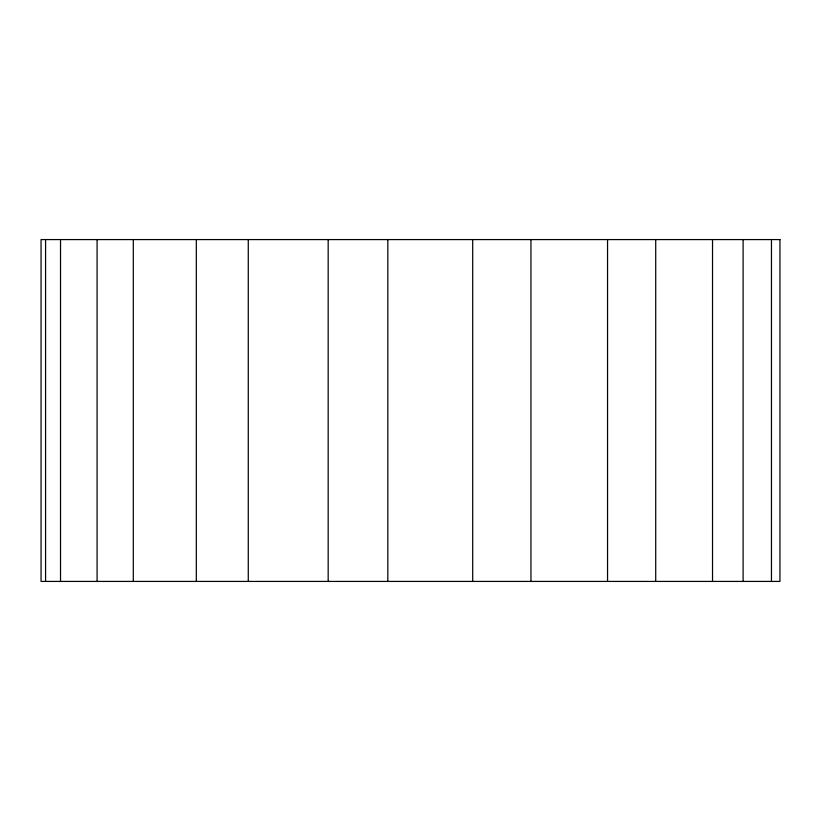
<?xml version="1.0" encoding="UTF-8"?>
<svg xmlns="http://www.w3.org/2000/svg" width="821" height="821" viewBox="0 0 821 821"><rect width="100%" height="100%" fill="white"/><g stroke="black" fill="none" stroke-linecap="round" stroke-linejoin="round"><path stroke-width="1.23" d="M771.463 239.578L771.463 581.422M743.108 239.578L743.108 581.422M712.525 239.578L712.525 581.422M655.712 239.578L655.712 581.422M607.55 239.578L607.55 581.422M530.951 239.578L530.951 581.422M472.701 239.578L472.701 581.422M387.83 239.578L387.83 581.422M328.174 239.578L328.174 581.422M248.27 239.578L248.27 581.422M196.322 239.578L196.322 581.422M133.3 239.578L133.3 581.422M97.083 239.578L97.083 581.422M60.528 239.578L60.528 581.422M45.576 239.578L45.576 581.422M779.95 239.578L41.05 239.578L41.05 581.422L779.95 581.422L779.95 239.578"/></g></svg>
